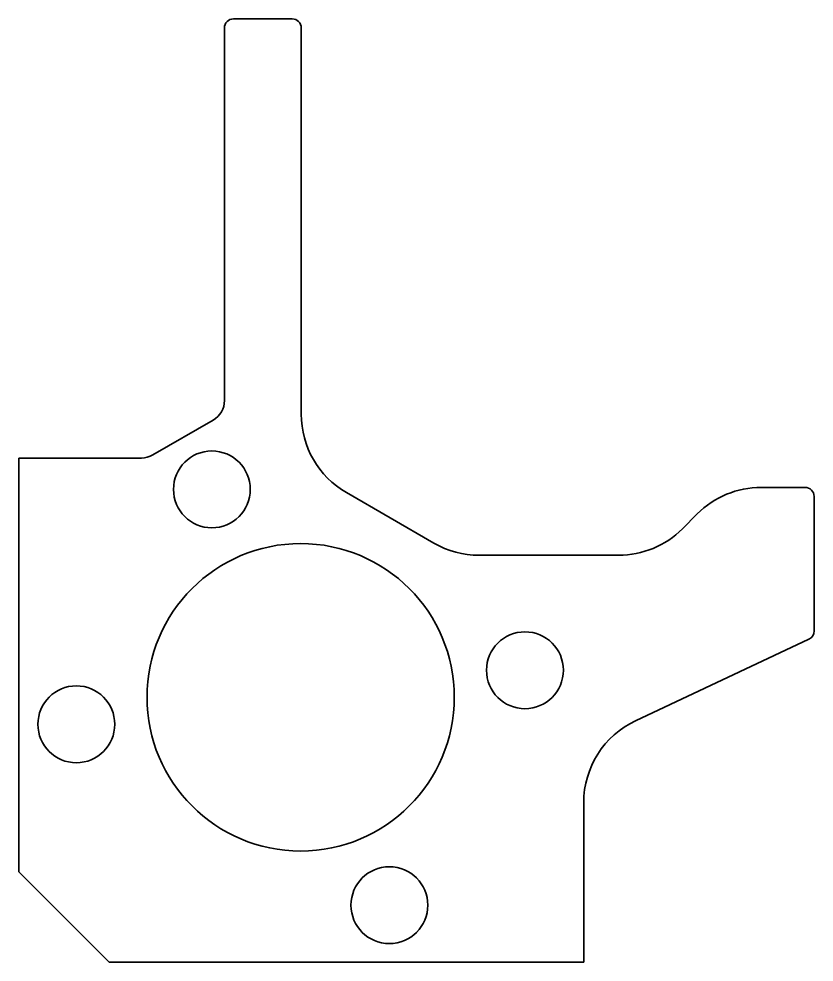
# Model space of a CAD drawing. Header units: millimetres. Extents: x 0 to 176, y 0 to 209.
import ezdxf

# ---------------------------------------------------------------- set-up
doc = ezdxf.new("R2010")
doc.units = ezdxf.units.MM
doc.layers.add('SIMUMAK Visible (ISO)', color=7, linetype='Continuous', lineweight=35)

# ---------------------------------------------------------------- blocks, each defined once
blk = doc.blocks.new('SIL-027-CCCP-01_Sheet_5_SIL-027-CCCP-01')
at = {"layer": 'SIMUMAK Visible (ISO)'}
for p, q in [((-27.5, 104.31), (-40.5, 104.31)), ((-42.5, 102.31), (-42.5, 19.9)), ((-25.5, 16.86), (-25.5, 102.31)), ((-45, 15.57), (-58.37, 7.86)), ((-88, 7.19), (-60.87, 7.19)), ((-88, -84.31), (-88, 7.19)), ((86, 0.69), (76.28, 0.69)), ((-15.5, -0.46), (3.86, -11.64)), ((88, -31.05), (88, -1.31)), ((62.14, -5.17), (58.86, -8.46)), ((44.72, -14.31), (13.86, -14.31)), ((48.48, -50.91), (86.85, -32.85)), ((37, -69.01), (37, -104.31)), ((-68, -104.31), (-88, -84.31)), ((37, -104.31), (-68, -104.31))]:
    blk.add_line(p, q, dxfattribs=at)
for centre, radius in [((-45.28, 0.25), 8.5), ((-25.64, -45.73), 34), ((24, -39.75), 8.5), ((-75.28, -51.71), 8.5), ((-6, -91.71), 8.5)]:
    blk.add_circle(centre, radius, dxfattribs=at)
at = {"layer": 'SIMUMAK Visible (ISO)', "extrusion": (0, 0, -1)}
for centre, radius, start, end in [((40.5, 102.31), 2, 0, 90), ((27.5, 102.31), 2, 90, 180), ((-76.28, -19.31), 20, 45, 90), ((-86, -1.31), 2, 90, 180), ((-86, -31.05), 2, 180, 244.7989)]:
    blk.add_arc(centre, radius, start, end, dxfattribs=at)
at = {"layer": 'SIMUMAK Visible (ISO)'}
for centre, radius, start, end in [((-47.5, 19.9), 5, 300, 360), ((-5.5, 16.86), 20, 180, 240), ((-60.87, 12.19), 5, 270, 300), ((44.72, 5.69), 20, 270, 315), ((13.86, 5.69), 20, 240, 270), ((57, -69.01), 20, 115.2011, 180)]:
    blk.add_arc(centre, radius, start, end, dxfattribs=at)

msp = doc.modelspace()

# ---------------------------------------------------------------- block references
msp.add_blockref('SIL-027-CCCP-01_Sheet_5_SIL-027-CCCP-01', (88, 104.31))

doc.saveas('drawing.dxf')
